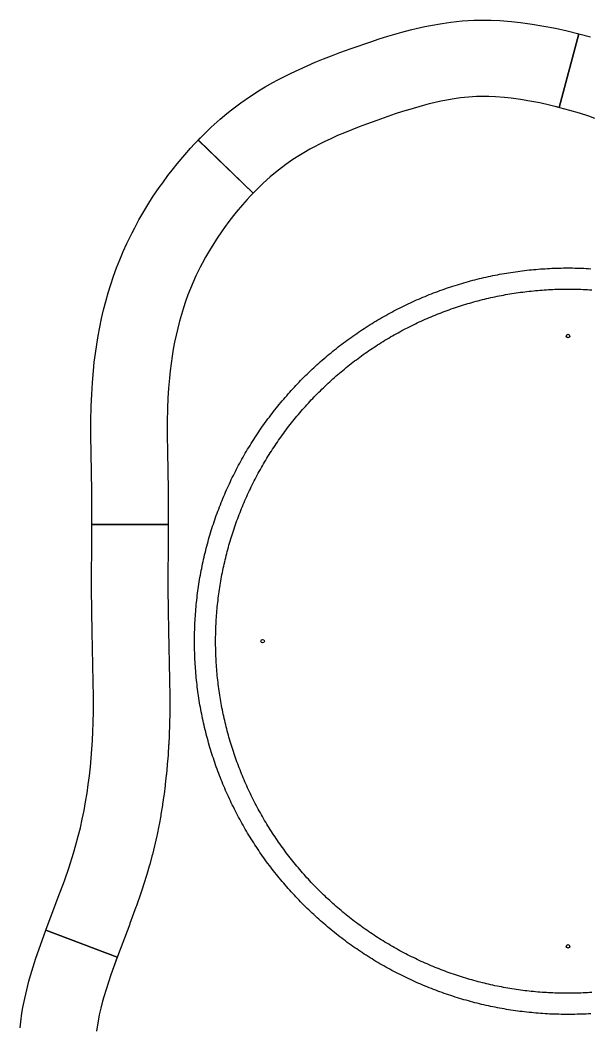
# Model space of a CAD drawing. Header units: metres. Extents: x 0 to 936, y 0 to 1300.
# Drawn here: x 1 to 486, y 443 to 1300 of the extents above; entities that cross this region are included whole.
import ezdxf

# ---------------------------------------------------------------- set-up
doc = ezdxf.new("R2010")
doc.units = ezdxf.units.M
for name, color, linetype in [('AYAK_D60_KAPAK', 3, 'Continuous'), ('AYAK_DIS_D636', 2, 'Continuous'), ('KALINLASTIRMA_KAT1', 5, 'Continuous'), ('KALINLASTIRMA_KAT2', 4, 'Continuous'), ('TABLA_1300', 1, 'Continuous'), ('VIDA_DELIK', 6, 'Continuous')]:
    doc.layers.add(name, color=color, linetype=linetype)

msp = doc.modelspace()

# ---------------------------------------------------------------- linework, layer by layer
at = {"layer": 'AYAK_D60_KAPAK'}
msp.add_lwpolyline([(487.34, 471.51), (485.51, 471.39), (483.67, 471.29), (481.83, 471.19), (479.99, 471.11), (478.15, 471.03), (476.31, 470.97), (474.47, 470.92), (472.63, 470.88), (470.79, 470.85), (468.95, 470.84), (467.11, 470.83), (465.27, 470.84), (463.43, 470.85), (461.59, 470.88), (459.75, 470.92), (457.91, 470.97), (456.07, 471.03), (454.23, 471.11), (452.39, 471.19), (450.55, 471.29), (448.71, 471.39), (446.88, 471.51), (445.04, 471.64), (443.2, 471.78), (441.37, 471.94), (439.54, 472.1), (437.7, 472.27), (435.87, 472.46), (434.04, 472.66), (432.21, 472.87), (430.39, 473.09), (428.56, 473.32), (426.74, 473.56), (424.91, 473.81), (423.09, 474.08), (421.27, 474.35), (419.45, 474.64), (417.64, 474.94), (415.82, 475.25), (414.01, 475.57), (412.2, 475.9), (410.39, 476.24), (408.58, 476.59), (406.78, 476.96), (404.98, 477.33), (403.18, 477.72), (401.38, 478.12), (399.58, 478.53), (397.79, 478.95), (396, 479.38), (394.22, 479.82), (392.43, 480.27), (390.65, 480.74), (388.87, 481.21), (387.1, 481.7), (385.32, 482.19), (383.55, 482.7), (381.79, 483.22), (380.02, 483.75), (378.26, 484.29), (376.51, 484.84), (374.75, 485.4), (373.01, 485.97), (371.26, 486.55), (369.52, 487.15), (367.78, 487.75), (366.04, 488.37), (364.31, 488.99), (362.58, 489.63), (360.86, 490.27), (359.14, 490.93), (357.43, 491.6), (355.71, 492.28), (354.01, 492.97), (352.3, 493.67), (350.61, 494.38), (348.91, 495.1), (347.22, 495.83), (345.54, 496.57), (343.86, 497.32), (342.18, 498.08), (340.51, 498.85), (338.84, 499.63), (337.18, 500.43), (335.52, 501.23), (333.87, 502.04), (332.23, 502.86), (330.58, 503.7), (328.95, 504.54), (327.32, 505.39), (325.69, 506.25), (324.07, 507.13), (322.45, 508.01), (320.84, 508.9), (319.24, 509.8), (317.64, 510.72), (316.05, 511.64), (314.46, 512.57), (312.88, 513.51), (311.3, 514.46), (309.73, 515.42), (308.17, 516.39), (306.61, 517.37), (305.06, 518.36), (303.51, 519.36), (301.97, 520.37), (300.44, 521.39), (298.91, 522.42), (297.39, 523.45), (295.88, 524.5), (294.37, 525.55), (292.87, 526.62), (291.37, 527.69), (289.88, 528.78), (288.4, 529.87), (286.92, 530.97), (285.46, 532.08), (283.99, 533.2), (282.54, 534.33), (281.09, 535.46), (279.65, 536.61), (278.22, 537.76), (276.79, 538.93), (275.37, 540.1), (273.96, 541.28), (272.56, 542.47), (271.16, 543.67), (269.77, 544.87), (268.38, 546.09), (267.01, 547.31), (265.64, 548.54), (264.28, 549.78), (262.93, 551.03), (261.58, 552.29), (260.25, 553.56), (258.92, 554.83), (257.6, 556.11), (256.28, 557.4), (254.98, 558.7), (253.68, 560), (252.39, 561.32), (251.11, 562.64), (249.84, 563.97), (248.57, 565.3), (247.31, 566.65), (246.06, 568), (244.82, 569.36), (243.59, 570.73), (242.37, 572.11), (241.15, 573.49), (239.95, 574.88), (238.75, 576.28), (237.56, 577.68), (236.38, 579.09), (235.21, 580.51), (234.04, 581.94), (232.89, 583.37), (231.74, 584.81), (230.61, 586.26), (229.48, 587.71), (228.36, 589.18), (227.25, 590.64), (226.15, 592.12), (225.06, 593.6), (223.97, 595.09), (222.9, 596.59), (221.83, 598.09), (220.78, 599.6), (219.73, 601.11), (218.7, 602.63), (217.67, 604.16), (216.65, 605.69), (215.64, 607.23), (214.64, 608.78), (213.65, 610.33), (212.67, 611.89), (211.7, 613.45), (210.74, 615.02), (209.79, 616.6), (208.85, 618.18), (207.92, 619.77), (207, 621.36), (206.08, 622.96), (205.18, 624.56), (204.29, 626.17), (203.41, 627.79), (202.53, 629.41), (201.67, 631.04), (200.82, 632.67), (199.97, 634.3), (199.14, 635.95), (198.32, 637.59), (197.51, 639.24), (196.7, 640.9), (195.91, 642.56), (195.13, 644.23), (194.36, 645.9), (193.6, 647.58), (192.85, 649.26), (192.11, 650.94), (191.38, 652.63), (190.66, 654.33), (189.95, 656.02), (189.25, 657.73), (188.56, 659.43), (187.88, 661.15), (187.21, 662.86), (186.55, 664.58), (185.91, 666.3), (185.27, 668.03), (184.65, 669.76), (184.03, 671.5), (183.43, 673.24), (182.83, 674.98), (182.25, 676.73), (181.68, 678.47), (181.12, 680.23), (180.57, 681.98), (180.03, 683.74), (179.5, 685.51), (178.98, 687.27), (178.47, 689.04), (177.98, 690.82), (177.49, 692.59), (177.02, 694.37), (176.55, 696.15), (176.1, 697.94), (175.66, 699.72), (175.23, 701.51), (174.81, 703.3), (174.4, 705.1), (174, 706.9), (173.61, 708.7), (173.24, 710.5), (172.87, 712.3), (172.52, 714.11), (172.18, 715.92), (171.85, 717.73), (171.53, 719.54), (171.22, 721.36), (170.92, 723.17), (170.63, 724.99), (170.36, 726.81), (170.09, 728.63), (169.84, 730.46), (169.6, 732.28), (169.37, 734.11), (169.15, 735.93), (168.94, 737.76), (168.74, 739.59), (168.55, 741.42), (168.38, 743.26), (168.22, 745.09), (168.06, 746.93), (167.92, 748.76), (167.79, 750.6), (167.67, 752.43), (167.57, 754.27), (167.47, 756.11), (167.39, 757.95), (167.31, 759.79), (167.25, 761.63), (167.2, 763.47), (167.16, 765.31), (167.13, 767.15), (167.12, 768.99), (167.11, 770.83), (167.12, 772.67), (167.13, 774.51), (167.16, 776.35), (167.2, 778.19), (167.25, 780.03), (167.31, 781.87), (167.39, 783.71), (167.47, 785.55), (167.57, 787.39), (167.67, 789.23), (167.79, 791.06), (167.92, 792.9), (168.06, 794.73), (168.22, 796.57), (168.38, 798.4), (168.55, 800.23), (168.74, 802.07), (168.94, 803.9), (169.15, 805.73), (169.37, 807.55), (169.6, 809.38), (169.84, 811.2), (170.09, 813.03), (170.36, 814.85), (170.63, 816.67), (170.92, 818.49), (171.22, 820.3), (171.53, 822.12), (171.85, 823.93), (172.18, 825.74), (172.52, 827.55), (172.87, 829.36), (173.24, 831.16), (173.61, 832.96), (174, 834.76), (174.4, 836.56), (174.81, 838.35), (175.23, 840.15), (175.66, 841.94), (176.1, 843.72), (176.55, 845.51), (177.02, 847.29), (177.49, 849.07), (177.98, 850.84), (178.47, 852.62), (178.98, 854.39), (179.5, 856.15), (180.03, 857.92), (180.57, 859.68), (181.12, 861.43), (181.68, 863.18), (182.25, 864.93), (182.83, 866.68), (183.43, 868.42), (184.03, 870.16), (184.65, 871.9), (185.27, 873.63), (185.91, 875.36), (186.55, 877.08), (187.21, 878.8), (187.88, 880.51), (188.56, 882.22), (189.25, 883.93), (189.95, 885.63), (190.66, 887.33), (191.38, 889.03), (192.11, 890.72), (192.85, 892.4), (193.6, 894.08), (194.36, 895.76), (195.13, 897.43), (195.91, 899.1), (196.7, 900.76), (197.51, 902.41), (198.32, 904.07), (199.14, 905.71), (199.97, 907.35), (200.82, 908.99), (201.67, 910.62), (202.53, 912.25), (203.41, 913.87), (204.29, 915.48), (205.18, 917.09), (206.08, 918.7), (207, 920.3), (207.92, 921.89), (208.85, 923.48), (209.79, 925.06), (210.74, 926.64), (211.7, 928.21), (212.67, 929.77), (213.65, 931.33), (214.64, 932.88), (215.64, 934.43), (216.65, 935.97), (217.67, 937.5), (218.7, 939.03), (219.73, 940.55), (220.78, 942.06), (221.83, 943.57), (222.9, 945.07), (223.97, 946.57), (225.06, 948.06), (226.15, 949.54), (227.25, 951.01), (228.36, 952.48), (229.48, 953.94), (230.61, 955.4), (231.74, 956.85), (232.89, 958.29), (234.04, 959.72), (235.21, 961.15), (236.38, 962.57), (237.56, 963.98), (238.75, 965.38), (239.95, 966.78), (241.15, 968.17), (242.37, 969.55), (243.59, 970.93), (244.82, 972.3), (246.06, 973.66), (247.31, 975.01), (248.57, 976.35), (249.84, 977.69), (251.11, 979.02), (252.39, 980.34), (253.68, 981.66), (254.98, 982.96), (256.28, 984.26), (257.6, 985.55), (258.92, 986.83), (260.25, 988.1), (261.58, 989.37), (262.93, 990.63), (264.28, 991.87), (265.64, 993.12), (267.01, 994.35), (268.38, 995.57), (269.77, 996.79), (271.16, 997.99), (272.56, 999.19), (273.96, 1000.38), (275.37, 1001.56), (276.79, 1002.73), (278.22, 1003.9), (279.65, 1005.05), (281.09, 1006.2), (282.54, 1007.33), (283.99, 1008.46), (285.46, 1009.58), (286.92, 1010.69), (288.4, 1011.79), (289.88, 1012.88), (291.37, 1013.97), (292.87, 1015.04), (294.37, 1016.11), (295.88, 1017.16), (297.39, 1018.21), (298.91, 1019.24), (300.44, 1020.27), (301.97, 1021.29), (303.51, 1022.3), (305.06, 1023.3), (306.61, 1024.29), (308.17, 1025.27), (309.73, 1026.24), (311.3, 1027.2), (312.88, 1028.15), (314.46, 1029.09), (316.05, 1030.02), (317.64, 1030.94), (319.24, 1031.86), (320.84, 1032.76), (322.45, 1033.65), (324.07, 1034.53), (325.69, 1035.41), (327.32, 1036.27), (328.95, 1037.12), (330.58, 1037.96), (332.23, 1038.8), (333.87, 1039.62), (335.52, 1040.43), (337.18, 1041.23), (338.84, 1042.03), (340.51, 1042.81), (342.18, 1043.58), (343.86, 1044.34), (345.54, 1045.09), (347.22, 1045.83), (348.91, 1046.56), (350.61, 1047.28), (352.3, 1047.99), (354.01, 1048.69), (355.71, 1049.38), (357.43, 1050.06), (359.14, 1050.73), (360.86, 1051.38), (362.58, 1052.03), (364.31, 1052.67), (366.04, 1053.29), (367.78, 1053.91), (369.52, 1054.51), (371.26, 1055.11), (373.01, 1055.69), (374.75, 1056.26), (376.51, 1056.82), (378.26, 1057.37), (380.02, 1057.91), (381.79, 1058.44), (383.55, 1058.96), (385.32, 1059.47), (387.1, 1059.96), (388.87, 1060.45), (390.65, 1060.92), (392.43, 1061.39), (394.22, 1061.84), (396, 1062.28), (397.79, 1062.71), (399.58, 1063.13), (401.38, 1063.54), (403.18, 1063.94), (404.98, 1064.33), (406.78, 1064.7), (408.58, 1065.07), (410.39, 1065.42), (412.2, 1065.76), (414.01, 1066.09), (415.82, 1066.41), (417.64, 1066.72), (419.45, 1067.02), (421.27, 1067.31), (423.09, 1067.58), (424.91, 1067.85), (426.74, 1068.1), (428.56, 1068.34), (430.39, 1068.57), (432.21, 1068.79), (434.04, 1069), (435.87, 1069.2), (437.7, 1069.39), (439.54, 1069.56), (441.37, 1069.72), (443.2, 1069.88), (445.04, 1070.02), (446.88, 1070.15), (448.71, 1070.27), (450.55, 1070.37), (452.39, 1070.47), (454.23, 1070.55), (456.07, 1070.63), (457.91, 1070.69), (459.75, 1070.74), (461.59, 1070.78), (463.43, 1070.81), (465.27, 1070.82), (467.11, 1070.83), (468.95, 1070.82), (470.79, 1070.81), (472.63, 1070.78), (474.47, 1070.74), (476.31, 1070.69), (478.15, 1070.63), (479.99, 1070.55), (481.83, 1070.47), (483.67, 1070.37), (485.51, 1070.27), (487.34, 1070.15)], dxfattribs=at)
at = {"layer": 'AYAK_DIS_D636'}
msp.add_lwpolyline([(486.61, 453.43), (484.66, 453.31), (482.71, 453.21), (480.76, 453.12), (478.81, 453.05), (476.86, 452.98), (474.91, 452.93), (472.96, 452.88), (471.01, 452.85), (469.06, 452.84), (467.11, 452.83), (465.16, 452.84), (463.21, 452.85), (461.26, 452.88), (459.31, 452.93), (457.35, 452.98), (455.4, 453.05), (453.46, 453.12), (451.51, 453.21), (449.56, 453.31), (447.61, 453.43), (445.66, 453.55), (443.72, 453.69), (441.77, 453.84), (439.83, 454), (437.88, 454.18), (435.94, 454.36), (434, 454.56), (432.06, 454.77), (430.12, 454.99), (428.18, 455.22), (426.25, 455.47), (424.31, 455.72), (422.38, 455.99), (420.45, 456.27), (418.52, 456.56), (416.59, 456.87), (414.67, 457.18), (412.74, 457.51), (410.82, 457.85), (408.9, 458.2), (406.99, 458.57), (405.07, 458.94), (403.16, 459.33), (401.25, 459.72), (399.34, 460.13), (397.44, 460.56), (395.53, 460.99), (393.63, 461.43), (391.74, 461.89), (389.84, 462.36), (387.95, 462.84), (386.06, 463.33), (384.18, 463.83), (382.29, 464.35), (380.42, 464.88), (378.54, 465.41), (376.67, 465.96), (374.8, 466.52), (372.93, 467.09), (371.07, 467.68), (369.21, 468.27), (367.36, 468.88), (365.51, 469.5), (363.66, 470.13), (361.82, 470.77), (359.98, 471.42), (358.14, 472.08), (356.31, 472.76), (354.49, 473.44), (352.66, 474.14), (350.84, 474.85), (349.03, 475.56), (347.22, 476.29), (345.42, 477.04), (343.62, 477.79), (341.82, 478.55), (340.03, 479.33), (338.24, 480.11), (336.46, 480.91), (334.68, 481.71), (332.91, 482.53), (331.15, 483.36), (329.39, 484.2), (327.63, 485.05), (325.88, 485.91), (324.13, 486.78), (322.39, 487.67), (320.66, 488.56), (318.93, 489.46), (317.21, 490.38), (315.49, 491.3), (313.78, 492.24), (312.07, 493.19), (310.37, 494.14), (308.67, 495.11), (306.98, 496.09), (305.3, 497.07), (303.62, 498.07), (301.95, 499.08), (300.29, 500.1), (298.63, 501.13), (296.98, 502.17), (295.34, 503.22), (293.7, 504.27), (292.06, 505.34), (290.44, 506.42), (288.82, 507.51), (287.21, 508.61), (285.6, 509.72), (284, 510.84), (282.41, 511.97), (280.83, 513.1), (279.25, 514.25), (277.68, 515.41), (276.11, 516.58), (274.56, 517.75), (273.01, 518.94), (271.47, 520.14), (269.93, 521.34), (268.4, 522.56), (266.88, 523.78), (265.37, 525.01), (263.87, 526.25), (262.37, 527.51), (260.88, 528.77), (259.4, 530.04), (257.93, 531.32), (256.46, 532.6), (255, 533.9), (253.55, 535.21), (252.11, 536.52), (250.68, 537.85), (249.25, 539.18), (247.84, 540.52), (246.43, 541.87), (245.03, 543.23), (243.63, 544.59), (242.25, 545.97), (240.87, 547.35), (239.51, 548.75), (238.15, 550.15), (236.8, 551.56), (235.46, 552.97), (234.13, 554.4), (232.8, 555.83), (231.49, 557.27), (230.18, 558.72), (228.88, 560.18), (227.6, 561.65), (226.32, 563.12), (225.05, 564.6), (223.79, 566.09), (222.53, 567.59), (221.29, 569.09), (220.06, 570.6), (218.84, 572.12), (217.62, 573.65), (216.42, 575.19), (215.22, 576.73), (214.03, 578.28), (212.86, 579.83), (211.69, 581.4), (210.53, 582.97), (209.38, 584.55), (208.25, 586.13), (207.12, 587.72), (206, 589.32), (204.89, 590.93), (203.79, 592.54), (202.7, 594.16), (201.62, 595.78), (200.55, 597.42), (199.5, 599.06), (198.45, 600.7), (197.41, 602.35), (196.38, 604.01), (195.36, 605.67), (194.35, 607.35), (193.35, 609.02), (192.37, 610.7), (191.39, 612.39), (190.42, 614.09), (189.47, 615.79), (188.52, 617.5), (187.58, 619.21), (186.66, 620.93), (185.74, 622.65), (184.84, 624.38), (183.95, 626.11), (183.06, 627.85), (182.19, 629.6), (181.33, 631.35), (180.48, 633.11), (179.64, 634.87), (178.81, 636.63), (177.99, 638.41), (177.19, 640.18), (176.39, 641.96), (175.61, 643.75), (174.83, 645.54), (174.07, 647.34), (173.32, 649.14), (172.57, 650.94), (171.84, 652.75), (171.13, 654.56), (170.42, 656.38), (169.72, 658.21), (169.04, 660.03), (168.36, 661.86), (167.7, 663.7), (167.05, 665.54), (166.41, 667.38), (165.78, 669.23), (165.16, 671.08), (164.55, 672.93), (163.96, 674.79), (163.37, 676.65), (162.8, 678.52), (162.24, 680.39), (161.69, 682.26), (161.15, 684.14), (160.63, 686.02), (160.11, 687.9), (159.61, 689.78), (159.12, 691.67), (158.64, 693.56), (158.17, 695.46), (157.71, 697.35), (157.27, 699.25), (156.84, 701.16), (156.41, 703.06), (156, 704.97), (155.61, 706.88), (155.22, 708.79), (154.85, 710.71), (154.48, 712.62), (154.13, 714.54), (153.79, 716.46), (153.46, 718.39), (153.15, 720.31), (152.84, 722.24), (152.55, 724.17), (152.27, 726.1), (152, 728.03), (151.75, 729.97), (151.5, 731.9), (151.27, 733.84), (151.05, 735.78), (150.84, 737.72), (150.64, 739.66), (150.46, 741.6), (150.28, 743.55), (150.12, 745.49), (149.97, 747.44), (149.83, 749.38), (149.71, 751.33), (149.59, 753.28), (149.49, 755.23), (149.4, 757.18), (149.33, 759.13), (149.26, 761.08), (149.21, 763.03), (149.16, 764.98), (149.13, 766.93), (149.12, 768.88), (149.11, 770.83), (149.12, 772.78), (149.13, 774.73), (149.16, 776.68), (149.21, 778.63), (149.26, 780.58), (149.33, 782.53), (149.4, 784.48), (149.49, 786.43), (149.59, 788.38), (149.71, 790.33), (149.83, 792.28), (149.97, 794.22), (150.12, 796.17), (150.28, 798.11), (150.46, 800.06), (150.64, 802), (150.84, 803.94), (151.05, 805.88), (151.27, 807.82), (151.5, 809.76), (151.75, 811.69), (152, 813.63), (152.27, 815.56), (152.55, 817.49), (152.84, 819.42), (153.15, 821.35), (153.46, 823.27), (153.79, 825.2), (154.13, 827.12), (154.48, 829.04), (154.85, 830.95), (155.22, 832.87), (155.61, 834.78), (156, 836.69), (156.41, 838.6), (156.84, 840.5), (157.27, 842.41), (157.71, 844.31), (158.17, 846.2), (158.64, 848.1), (159.12, 849.99), (159.61, 851.88), (160.11, 853.76), (160.63, 855.64), (161.15, 857.52), (161.69, 859.4), (162.24, 861.27), (162.8, 863.14), (163.37, 865.01), (163.96, 866.87), (164.55, 868.73), (165.16, 870.58), (165.78, 872.43), (166.41, 874.28), (167.05, 876.12), (167.7, 877.96), (168.36, 879.8), (169.04, 881.63), (169.72, 883.45), (170.42, 885.28), (171.13, 887.09), (171.84, 888.91), (172.57, 890.72), (173.32, 892.52), (174.07, 894.32), (174.83, 896.12), (175.61, 897.91), (176.39, 899.7), (177.19, 901.48), (177.99, 903.25), (178.81, 905.03), (179.64, 906.79), (180.48, 908.55), (181.33, 910.31), (182.19, 912.06), (183.06, 913.81), (183.95, 915.55), (184.84, 917.28), (185.74, 919.01), (186.66, 920.73), (187.58, 922.45), (188.52, 924.16), (189.47, 925.87), (190.42, 927.57), (191.39, 929.27), (192.37, 930.96), (193.35, 932.64), (194.35, 934.31), (195.36, 935.99), (196.38, 937.65), (197.41, 939.31), (198.45, 940.96), (199.5, 942.6), (200.55, 944.24), (201.62, 945.88), (202.7, 947.5), (203.79, 949.12), (204.89, 950.73), (206, 952.34), (207.12, 953.94), (208.25, 955.53), (209.38, 957.11), (210.53, 958.69), (211.69, 960.26), (212.86, 961.83), (214.03, 963.38), (215.22, 964.93), (216.42, 966.47), (217.62, 968.01), (218.84, 969.54), (220.06, 971.05), (221.29, 972.57), (222.53, 974.07), (223.79, 975.57), (225.05, 977.06), (226.32, 978.54), (227.6, 980.01), (228.88, 981.48), (230.18, 982.94), (231.49, 984.39), (232.8, 985.83), (234.13, 987.26), (235.46, 988.69), (236.8, 990.1), (238.15, 991.51), (239.51, 992.91), (240.87, 994.31), (242.25, 995.69), (243.63, 997.07), (245.03, 998.43), (246.43, 999.79), (247.84, 1001.14), (249.25, 1002.48), (250.68, 1003.81), (252.11, 1005.14), (253.55, 1006.45), (255, 1007.76), (256.46, 1009.06), (257.93, 1010.34), (259.4, 1011.62), (260.88, 1012.89), (262.37, 1014.15), (263.87, 1015.4), (265.37, 1016.65), (266.88, 1017.88), (268.4, 1019.1), (269.93, 1020.32), (271.47, 1021.52), (273.01, 1022.72), (274.56, 1023.91), (276.11, 1025.08), (277.68, 1026.25), (279.25, 1027.41), (280.83, 1028.56), (282.41, 1029.69), (284, 1030.82), (285.6, 1031.94), (287.21, 1033.05), (288.82, 1034.15), (290.44, 1035.24), (292.06, 1036.32), (293.7, 1037.39), (295.34, 1038.44), (296.98, 1039.49), (298.63, 1040.53), (300.29, 1041.56), (301.95, 1042.58), (303.62, 1043.59), (305.3, 1044.59), (306.98, 1045.57), (308.67, 1046.55), (310.37, 1047.52), (312.07, 1048.47), (313.78, 1049.42), (315.49, 1050.36), (317.21, 1051.28), (318.93, 1052.2), (320.66, 1053.1), (322.39, 1053.99), (324.13, 1054.88), (325.88, 1055.75), (327.63, 1056.61), (329.39, 1057.46), (331.15, 1058.3), (332.91, 1059.13), (334.68, 1059.95), (336.46, 1060.75), (338.24, 1061.55), (340.03, 1062.33), (341.82, 1063.11), (343.62, 1063.87), (345.42, 1064.62), (347.22, 1065.36), (349.03, 1066.09), (350.84, 1066.81), (352.66, 1067.52), (354.49, 1068.22), (356.31, 1068.9), (358.14, 1069.58), (359.98, 1070.24), (361.82, 1070.89), (363.66, 1071.53), (365.51, 1072.16), (367.36, 1072.78), (369.21, 1073.39), (371.07, 1073.98), (372.93, 1074.56), (374.8, 1075.14), (376.67, 1075.7), (378.54, 1076.25), (380.42, 1076.78), (382.29, 1077.31), (384.18, 1077.83), (386.06, 1078.33), (387.95, 1078.82), (389.84, 1079.3), (391.74, 1079.77), (393.63, 1080.22), (395.53, 1080.67), (397.44, 1081.1), (399.34, 1081.52), (401.25, 1081.93), (403.16, 1082.33), (405.07, 1082.72), (406.99, 1083.09), (408.9, 1083.46), (410.82, 1083.81), (412.74, 1084.15), (414.67, 1084.48), (416.59, 1084.79), (418.52, 1085.1), (420.45, 1085.39), (422.38, 1085.67), (424.31, 1085.94), (426.25, 1086.19), (428.18, 1086.44), (430.12, 1086.67), (432.06, 1086.89), (434, 1087.1), (435.94, 1087.3), (437.88, 1087.48), (439.83, 1087.66), (441.77, 1087.82), (443.72, 1087.97), (445.66, 1088.11), (447.61, 1088.23), (449.56, 1088.35), (451.51, 1088.45), (453.46, 1088.54), (455.4, 1088.61), (457.35, 1088.68), (459.31, 1088.73), (461.26, 1088.78), (463.21, 1088.81), (465.16, 1088.82), (467.11, 1088.83), (469.06, 1088.82), (471.01, 1088.81), (472.96, 1088.78), (474.91, 1088.73), (476.86, 1088.68), (478.81, 1088.61), (480.76, 1088.54), (482.71, 1088.45), (484.66, 1088.35), (486.61, 1088.23)], dxfattribs=at)
at = {"layer": 'KALINLASTIRMA_KAT1'}
for points in [[(490.05, 1216.1), (484.77, 1218.04), (484.77, 1218.04), (476.91, 1220.64), (476.91, 1220.64), (468.72, 1223.07), (468.72, 1223.07), (460.16, 1225.37), (460.16, 1225.37), (451.53, 1227.5), (451.53, 1227.5), (443.05, 1229.4), (443.05, 1229.4), (434.76, 1231.04), (434.76, 1231.04), (426.68, 1232.4), (426.68, 1232.4), (418.66, 1233.51), (418.66, 1233.51), (413.18, 1234.1), (413.18, 1234.1), (405.37, 1234.7), (405.37, 1234.7), (399.86, 1234.93), (399.86, 1234.93), (396.42, 1234.99), (396.42, 1234.99), (392.87, 1234.98), (392.87, 1234.98), (389.37, 1234.89), (389.37, 1234.89), (385.91, 1234.73), (385.91, 1234.73), (382.46, 1234.49), (382.46, 1234.49), (378.98, 1234.16), (378.98, 1234.16), (375.6, 1233.77), (375.6, 1233.77), (370.14, 1233), (370.14, 1233), (362.26, 1231.61), (362.26, 1231.61), (358.86, 1230.92), (358.86, 1230.92), (352.77, 1229.55), (352.77, 1229.55), (349.04, 1228.64), (349.04, 1228.64), (343.06, 1227.07), (343.06, 1227.07), (332.38, 1223.98), (332.38, 1223.98), (326.21, 1222.06), (326.21, 1222.06), (319.96, 1220.01), (319.96, 1220.01), (304.25, 1214.57), (304.25, 1214.57), (295.62, 1211.42), (295.62, 1211.42), (289.28, 1209.02), (289.28, 1209.02), (283.04, 1206.58), (283.04, 1206.58), (276.95, 1204.09), (276.95, 1204.09), (271.02, 1201.55), (271.02, 1201.55), (265.26, 1198.97), (265.26, 1198.97), (259.56, 1196.28), (259.56, 1196.28), (256.14, 1194.6), (256.14, 1194.6), (250.62, 1191.74), (250.62, 1191.74), (247.42, 1190), (247.42, 1190), (242.17, 1187.01), (242.17, 1187.01), (239.33, 1185.31), (239.33, 1185.3), (232.82, 1181.14), (232.82, 1181.14), (226.76, 1176.91), (226.76, 1176.91), (220.56, 1172.21), (220.55, 1172.21), (217.97, 1170.13), (217.97, 1170.13), (213.58, 1166.43), (213.58, 1166.43), (207.72, 1161.17), (207.72, 1161.17), (202.09, 1155.74), (202.09, 1155.74), (199.02, 1152.59), (199.02, 1152.59), (199.02, 1152.59), (152.38, 1197.86), (152.38, 1197.86), (152.38, 1197.86), (152.38, 1197.86), (156.21, 1201.8), (156.21, 1201.8), (163.45, 1208.77), (163.45, 1208.77), (170.91, 1215.48), (170.91, 1215.48), (176.66, 1220.32), (176.66, 1220.32), (180.55, 1223.45), (180.55, 1223.45), (188.51, 1229.48), (188.51, 1229.48), (196.69, 1235.19), (196.69, 1235.19), (205.07, 1240.55), (205.07, 1240.55), (209.33, 1243.11), (209.33, 1243.11), (215.82, 1246.81), (215.82, 1246.81), (220.2, 1249.19), (220.2, 1249.19), (226.84, 1252.62), (226.84, 1252.62), (231.32, 1254.83), (231.32, 1254.83), (238.1, 1258.03), (238.1, 1258.03), (244.96, 1261.1), (244.96, 1261.1), (251.88, 1264.06), (251.88, 1264.06), (258.86, 1266.91), (258.86, 1266.91), (265.9, 1269.68), (265.9, 1269.68), (272.98, 1272.36), (272.98, 1272.36), (282.47, 1275.82), (282.47, 1275.82), (299.22, 1281.62), (299.22, 1281.62), (306.43, 1283.98), (306.43, 1283.98), (313.67, 1286.24), (313.67, 1286.24), (325.78, 1289.74), (325.78, 1289.74), (333.07, 1291.65), (333.07, 1291.65), (337.94, 1292.84), (337.94, 1292.84), (345.26, 1294.48), (345.26, 1294.48), (350.15, 1295.48), (350.15, 1295.48), (359.95, 1297.2), (359.95, 1297.2), (367.31, 1298.25), (367.31, 1298.25), (372.23, 1298.81), (372.23, 1298.81), (377.15, 1299.27), (377.15, 1299.27), (382.08, 1299.62), (382.08, 1299.62), (387.01, 1299.85), (387.01, 1299.85), (391.94, 1299.98), (391.94, 1299.98), (396.88, 1300), (396.88, 1300), (401.82, 1299.91), (401.82, 1299.91), (409.24, 1299.59), (409.24, 1299.59), (419.15, 1298.83), (419.15, 1298.83), (426.59, 1298.03), (426.59, 1298.03), (436.53, 1296.66), (436.53, 1296.66), (446.48, 1294.98), (446.48, 1294.98), (456.44, 1293.01), (456.44, 1293.01), (466.42, 1290.78), (466.42, 1290.78), (476.41, 1288.31), (476.41, 1288.31), (486.4, 1285.62)], [(0.64, 441.46), (1.15, 446.44), (1.15, 446.44), (2.18, 453.91), (2.18, 453.91), (3.03, 458.89), (3.03, 458.89), (4.52, 466.34), (4.52, 466.34), (6.24, 473.77), (6.24, 473.77), (8.17, 481.16), (8.17, 481.16), (9.55, 486.08), (9.55, 486.08), (11.77, 493.41), (11.77, 493.41), (14.11, 500.69), (14.11, 500.69), (16.56, 507.92), (16.56, 507.92), (22.52, 524.5), (22.52, 524.5), (22.52, 524.5), (22.52, 524.5), (83.38, 501.64), (83.38, 501.64), (83.38, 501.64), (77.93, 486.48), (77.93, 486.48), (75.83, 480.31), (75.83, 480.3), (73.82, 474.07), (73.82, 474.07), (71.95, 467.86), (71.95, 467.86), (70.9, 464.13), (70.9, 464.13), (69.36, 458.23), (69.36, 458.23), (68.06, 452.64), (68.06, 452.64), (66.96, 447.08), (66.96, 447.08), (66.44, 444.02), (66.44, 444.02), (65.69, 438.64)]]:
    msp.add_lwpolyline(points, dxfattribs=at)
msp.add_lwpolyline([(22.53, 524.52), (22.53, 524.52), (22.55, 524.56), (22.55, 524.56), (33.14, 552.68), (33.14, 552.68), (38.28, 566.69), (38.28, 566.69), (42.34, 578.42), (42.34, 578.42), (46.11, 590.24), (46.11, 590.24), (48.19, 597.39), (48.19, 597.39), (50.13, 604.6), (50.13, 604.6), (51.91, 611.86), (51.91, 611.86), (53.55, 619.17), (53.55, 619.17), (55.04, 626.52), (55.04, 626.52), (56.39, 633.9), (56.39, 633.9), (57.61, 641.32), (57.61, 641.32), (58.69, 648.77), (58.69, 648.77), (59.65, 656.24), (59.65, 656.24), (60.47, 663.73), (60.47, 663.73), (61.18, 671.24), (61.18, 671.24), (61.76, 678.75), (61.76, 678.75), (62.23, 686.26), (62.23, 686.26), (62.58, 693.78), (62.58, 693.78), (62.83, 701.29), (62.83, 701.29), (63.01, 711.3), (63.01, 711.3), (63.04, 723.8), (63.04, 723.8), (62.89, 736.29), (62.89, 736.29), (61.89, 778.74), (61.6, 796.22), (61.6, 796.22), (61.54, 816.2), (61.81, 861.18), (61.81, 861.18), (61.81, 881.18), (61.81, 881.18), (61.61, 898.67), (61.61, 898.67), (60.99, 931.15), (60.84, 946.14), (60.84, 946.14), (60.89, 958.63), (60.89, 958.63), (61.15, 971.13), (61.15, 971.13), (61.56, 981.13), (61.56, 981.13), (62.18, 991.12), (62.18, 991.12), (63.03, 1001.12), (63.03, 1001.12), (63.82, 1008.6), (63.82, 1008.6), (64.76, 1016.07), (64.76, 1016.07), (65.84, 1023.52), (65.84, 1023.52), (67.07, 1030.95), (67.07, 1030.95), (68.45, 1038.35), (68.45, 1038.35), (69.99, 1045.71), (69.99, 1045.71), (71.69, 1053.03), (71.69, 1053.03), (73.55, 1060.31), (73.55, 1060.31), (75.59, 1067.54), (75.59, 1067.54), (77.8, 1074.72), (77.8, 1074.72), (80.18, 1081.83), (80.18, 1081.83), (82.75, 1088.88), (82.75, 1088.88), (85.5, 1095.87), (85.5, 1095.87), (88.42, 1102.78), (88.42, 1102.78), (91.51, 1109.62), (91.51, 1109.62), (95.9, 1118.63), (95.9, 1118.63), (98.2, 1123.08), (98.2, 1123.08), (101.79, 1129.7), (101.79, 1129.7), (106.82, 1138.38), (106.82, 1138.38), (109.43, 1142.67), (109.43, 1142.67), (113.48, 1149.03), (113.48, 1149.03), (119.11, 1157.37), (119.11, 1157.37), (122.02, 1161.48), (122.02, 1161.48), (126.5, 1167.57), (126.5, 1167.57), (131.12, 1173.56), (131.12, 1173.56), (134.27, 1177.49), (134.27, 1177.49), (140.76, 1185.22), (140.76, 1185.22), (145.78, 1190.87), (145.78, 1190.87), (149.2, 1194.58), (149.2, 1194.58), (152.37, 1197.84), (152.37, 1197.84), (152.37, 1197.84), (199.01, 1152.57), (199.01, 1152.57), (199.01, 1152.57), (196.4, 1149.88), (196.4, 1149.88), (193.96, 1147.24), (193.96, 1147.24), (189.97, 1142.74), (189.96, 1142.74), (184.53, 1136.27), (184.53, 1136.27), (182.22, 1133.39), (182.22, 1133.39), (178.42, 1128.45), (178.42, 1128.45), (174.72, 1123.43), (174.72, 1123.43), (172.58, 1120.41), (172.58, 1120.41), (167.85, 1113.39), (167.85, 1113.39), (164.59, 1108.28), (164.59, 1108.28), (162.7, 1105.17), (162.7, 1105.17), (158.49, 1097.91), (158.49, 1097.91), (155.64, 1092.65), (155.64, 1092.65), (153.99, 1089.47), (153.99, 1089.47), (150.36, 1082), (150.36, 1082), (147.98, 1076.74), (147.98, 1076.74), (145.69, 1071.32), (145.69, 1071.32), (143.54, 1065.87), (143.54, 1065.87), (141.54, 1060.37), (141.54, 1060.37), (139.68, 1054.82), (139.68, 1054.82), (137.94, 1049.17), (137.94, 1049.17), (136.33, 1043.44), (136.33, 1043.44), (134.84, 1037.62), (134.84, 1037.62), (133.47, 1031.71), (133.47, 1031.71), (132.22, 1025.73), (132.22, 1025.73), (131.09, 1019.68), (131.09, 1019.68), (130.07, 1013.55), (130.07, 1013.55), (129.18, 1007.37), (129.18, 1007.37), (128.39, 1001.12), (128.39, 1001.12), (127.74, 994.92), (127.74, 994.92), (127.01, 986.36), (127.01, 986.36), (126.48, 977.79), (126.48, 977.79), (126.12, 969.12), (126.12, 969.12), (125.88, 957.84), (125.88, 957.84), (125.84, 946.36), (125.84, 946.36), (125.99, 932.1), (125.99, 932.1), (126.6, 899.9), (126.61, 899.42), (126.81, 881.92), (126.81, 881.18), (126.81, 861.18), (126.81, 860.79), (126.54, 816.11), (126.54, 816.11), (126.6, 796.85), (126.6, 796.85), (126.88, 780.03), (126.88, 780.03), (127.87, 737.83), (127.89, 737.04), (128.03, 724.55), (128.04, 723.67), (128.01, 711.17), (128, 710.13), (127.82, 700.12), (127.8, 699.16), (127.55, 691.65), (127.51, 690.72), (127.16, 683.2), (127.1, 682.23), (126.64, 674.71), (126.57, 673.71), (125.98, 666.2), (125.89, 665.17), (125.19, 657.66), (125.08, 656.6), (124.25, 649.11), (124.12, 648.01), (123.17, 640.54), (123.02, 639.41), (121.93, 631.97), (121.75, 630.8), (120.54, 623.38), (120.33, 622.19), (118.98, 614.8), (118.74, 613.57), (117.24, 606.22), (116.97, 604.96), (115.34, 597.65), (115.34, 597.65), (115.03, 596.35), (115.03, 596.35), (113.25, 589.09), (113.25, 589.09), (112.9, 587.76), (112.9, 587.76), (110.97, 580.55), (110.97, 580.55), (110.6, 579.21), (110.6, 579.21), (108.51, 572.05), (108.51, 572.05), (108.04, 570.5), (108.04, 570.5), (104.27, 558.68), (104.27, 558.68), (103.76, 557.15), (103.76, 557.15), (99.7, 545.42), (99.3, 544.3), (94.16, 530.29), (93.96, 529.77), (83.54, 502.1), (83.54, 502.1), (83.38, 501.65), (83.38, 501.65), (83.38, 501.65), (22.53, 524.52), (22.53, 524.52)], close=True, dxfattribs=at)
at = {"layer": 'KALINLASTIRMA_KAT2'}
msp.add_lwpolyline([(61.81, 870.2), (61.81, 870.2), (61.81, 881.18), (61.81, 881.18), (61.61, 898.67), (61.61, 898.67), (60.99, 931.15), (60.84, 946.14), (60.84, 946.14), (60.89, 958.63), (60.89, 958.63), (61.15, 971.13), (61.15, 971.13), (61.56, 981.13), (61.56, 981.13), (62.18, 991.12), (62.18, 991.12), (63.03, 1001.12), (63.03, 1001.12), (63.82, 1008.6), (63.82, 1008.6), (64.76, 1016.07), (64.76, 1016.07), (65.84, 1023.52), (65.84, 1023.52), (67.07, 1030.95), (67.07, 1030.95), (68.45, 1038.35), (68.45, 1038.35), (69.99, 1045.71), (69.99, 1045.71), (71.69, 1053.03), (71.69, 1053.03), (73.55, 1060.31), (73.55, 1060.31), (75.59, 1067.54), (75.59, 1067.54), (77.8, 1074.72), (77.8, 1074.72), (80.18, 1081.83), (80.18, 1081.83), (82.75, 1088.88), (82.75, 1088.88), (85.5, 1095.87), (85.5, 1095.87), (88.42, 1102.78), (88.42, 1102.78), (91.51, 1109.62), (91.51, 1109.62), (95.9, 1118.63), (95.9, 1118.63), (98.2, 1123.08), (98.2, 1123.08), (101.79, 1129.7), (101.79, 1129.7), (106.82, 1138.38), (106.82, 1138.38), (109.43, 1142.67), (109.43, 1142.67), (113.48, 1149.03), (113.48, 1149.03), (119.11, 1157.37), (119.11, 1157.37), (122.02, 1161.48), (122.02, 1161.48), (126.5, 1167.57), (126.5, 1167.57), (131.12, 1173.56), (131.12, 1173.56), (134.27, 1177.49), (134.27, 1177.49), (140.76, 1185.22), (140.76, 1185.22), (145.78, 1190.87), (145.78, 1190.87), (149.2, 1194.58), (149.2, 1194.58), (156.21, 1201.8), (156.21, 1201.8), (163.45, 1208.77), (163.45, 1208.77), (170.91, 1215.48), (170.91, 1215.48), (176.66, 1220.32), (176.66, 1220.32), (180.55, 1223.45), (180.55, 1223.45), (188.51, 1229.48), (188.51, 1229.48), (196.69, 1235.19), (196.69, 1235.19), (205.07, 1240.55), (205.07, 1240.55), (209.33, 1243.11), (209.33, 1243.11), (215.82, 1246.81), (215.82, 1246.81), (220.2, 1249.19), (220.2, 1249.19), (226.84, 1252.62), (226.84, 1252.62), (231.32, 1254.83), (231.32, 1254.83), (238.1, 1258.03), (238.1, 1258.03), (244.96, 1261.1), (244.96, 1261.1), (251.88, 1264.06), (251.88, 1264.06), (258.86, 1266.91), (258.86, 1266.91), (265.9, 1269.68), (265.9, 1269.68), (272.98, 1272.36), (272.98, 1272.36), (282.47, 1275.82), (282.47, 1275.82), (299.22, 1281.62), (299.22, 1281.62), (306.43, 1283.98), (306.43, 1283.98), (313.67, 1286.24), (313.67, 1286.24), (325.78, 1289.74), (325.78, 1289.74), (333.07, 1291.65), (333.07, 1291.65), (337.94, 1292.84), (337.94, 1292.84), (345.26, 1294.48), (345.26, 1294.48), (350.15, 1295.48), (350.15, 1295.48), (359.95, 1297.2), (359.95, 1297.2), (367.31, 1298.25), (367.31, 1298.25), (372.23, 1298.81), (372.23, 1298.81), (377.15, 1299.27), (377.15, 1299.27), (382.08, 1299.62), (382.08, 1299.62), (387.01, 1299.85), (387.01, 1299.85), (391.94, 1299.98), (391.94, 1299.98), (396.88, 1300), (396.88, 1300), (401.82, 1299.91), (401.82, 1299.91), (409.24, 1299.59), (409.24, 1299.59), (419.15, 1298.83), (419.15, 1298.83), (426.59, 1298.03), (426.59, 1298.03), (436.53, 1296.66), (436.53, 1296.66), (446.48, 1294.98), (446.48, 1294.98), (456.44, 1293.01), (456.44, 1293.01), (466.42, 1290.78), (466.42, 1290.78), (476.41, 1288.31), (476.41, 1288.31), (476.43, 1288.3), (476.43, 1288.3), (476.43, 1288.3), (459.52, 1225.53), (459.52, 1225.53), (459.52, 1225.53), (451.53, 1227.5), (451.53, 1227.5), (443.05, 1229.4), (443.05, 1229.4), (434.76, 1231.04), (434.76, 1231.04), (426.68, 1232.4), (426.68, 1232.4), (418.66, 1233.51), (418.66, 1233.51), (413.18, 1234.1), (413.18, 1234.1), (405.37, 1234.7), (405.37, 1234.7), (399.86, 1234.93), (399.86, 1234.93), (396.42, 1234.99), (396.42, 1234.99), (392.87, 1234.98), (392.87, 1234.98), (389.37, 1234.89), (389.37, 1234.89), (385.91, 1234.73), (385.91, 1234.73), (382.46, 1234.49), (382.46, 1234.49), (378.98, 1234.16), (378.98, 1234.16), (375.6, 1233.77), (375.6, 1233.77), (370.14, 1233), (370.14, 1233), (362.26, 1231.61), (362.26, 1231.61), (358.86, 1230.92), (358.86, 1230.92), (352.77, 1229.55), (352.77, 1229.55), (349.04, 1228.64), (349.04, 1228.64), (343.06, 1227.07), (343.06, 1227.07), (332.38, 1223.98), (332.38, 1223.98), (326.21, 1222.06), (326.21, 1222.06), (319.96, 1220.01), (319.96, 1220.01), (304.25, 1214.57), (304.25, 1214.57), (295.62, 1211.42), (295.62, 1211.42), (289.28, 1209.02), (289.28, 1209.02), (283.04, 1206.58), (283.04, 1206.58), (276.95, 1204.09), (276.95, 1204.09), (271.02, 1201.55), (271.02, 1201.55), (265.26, 1198.97), (265.26, 1198.97), (259.56, 1196.28), (259.56, 1196.28), (256.14, 1194.6), (256.14, 1194.6), (250.62, 1191.74), (250.62, 1191.74), (247.42, 1190), (247.42, 1190), (242.17, 1187.01), (242.17, 1187.01), (239.33, 1185.31), (239.33, 1185.3), (232.82, 1181.14), (232.82, 1181.14), (226.76, 1176.91), (226.76, 1176.91), (220.56, 1172.21), (220.55, 1172.21), (217.97, 1170.13), (217.97, 1170.13), (213.58, 1166.43), (213.58, 1166.43), (207.72, 1161.17), (207.72, 1161.17), (202.09, 1155.74), (202.09, 1155.74), (196.4, 1149.88), (196.4, 1149.88), (193.96, 1147.24), (193.96, 1147.24), (189.97, 1142.74), (189.96, 1142.74), (184.53, 1136.27), (184.53, 1136.27), (182.22, 1133.39), (182.22, 1133.39), (178.42, 1128.45), (178.42, 1128.45), (174.72, 1123.43), (174.72, 1123.43), (172.58, 1120.41), (172.58, 1120.41), (167.85, 1113.39), (167.85, 1113.39), (164.59, 1108.28), (164.59, 1108.28), (162.7, 1105.17), (162.7, 1105.17), (158.49, 1097.91), (158.49, 1097.91), (155.64, 1092.65), (155.64, 1092.65), (153.99, 1089.47), (153.99, 1089.47), (150.36, 1082), (150.36, 1082), (147.98, 1076.74), (147.98, 1076.74), (145.69, 1071.32), (145.69, 1071.32), (143.54, 1065.87), (143.54, 1065.87), (141.54, 1060.37), (141.54, 1060.37), (139.68, 1054.82), (139.68, 1054.82), (137.94, 1049.17), (137.94, 1049.17), (136.33, 1043.44), (136.33, 1043.44), (134.84, 1037.62), (134.84, 1037.62), (133.47, 1031.71), (133.47, 1031.71), (132.22, 1025.73), (132.22, 1025.73), (131.09, 1019.68), (131.09, 1019.68), (130.07, 1013.55), (130.07, 1013.55), (129.18, 1007.37), (129.18, 1007.37), (128.39, 1001.12), (128.39, 1001.12), (127.74, 994.92), (127.74, 994.92), (127.01, 986.36), (127.01, 986.36), (126.48, 977.79), (126.48, 977.79), (126.12, 969.12), (126.12, 969.12), (125.88, 957.84), (125.88, 957.84), (125.84, 946.36), (125.84, 946.36), (125.99, 932.1), (125.99, 932.1), (126.6, 899.9), (126.61, 899.42), (126.81, 881.92), (126.81, 881.18), (126.81, 870.2), (126.81, 870.2), (126.81, 870.2), (61.81, 870.2), (61.81, 870.2)], close=True, dxfattribs=at)
for points in [[(490.05, 1216.1), (484.77, 1218.04), (484.77, 1218.04), (476.91, 1220.64), (476.91, 1220.64), (468.72, 1223.07), (468.72, 1223.07), (460.16, 1225.37), (460.16, 1225.37), (459.54, 1225.52), (459.54, 1225.52), (459.54, 1225.52), (459.54, 1225.52), (476.45, 1288.3), (476.45, 1288.3), (476.45, 1288.3), (486.4, 1285.62)], [(0.64, 441.46), (1.15, 446.44), (1.15, 446.44), (2.18, 453.91), (2.18, 453.91), (3.03, 458.89), (3.03, 458.89), (4.52, 466.34), (4.52, 466.34), (6.24, 473.77), (6.24, 473.77), (8.17, 481.16), (8.17, 481.16), (9.55, 486.08), (9.55, 486.08), (11.77, 493.41), (11.77, 493.41), (14.11, 500.69), (14.11, 500.69), (16.56, 507.92), (16.56, 507.92), (22.55, 524.56), (22.55, 524.56), (33.14, 552.68), (33.14, 552.68), (38.28, 566.69), (38.28, 566.69), (42.34, 578.42), (42.34, 578.42), (46.11, 590.24), (46.11, 590.24), (48.19, 597.39), (48.19, 597.39), (50.13, 604.6), (50.13, 604.6), (51.91, 611.86), (51.91, 611.86), (53.55, 619.17), (53.55, 619.17), (55.04, 626.52), (55.04, 626.52), (56.39, 633.9), (56.39, 633.9), (57.61, 641.32), (57.61, 641.32), (58.69, 648.77), (58.69, 648.77), (59.65, 656.24), (59.65, 656.24), (60.47, 663.73), (60.47, 663.73), (61.18, 671.24), (61.18, 671.24), (61.76, 678.75), (61.76, 678.75), (62.23, 686.26), (62.23, 686.26), (62.58, 693.78), (62.58, 693.78), (62.83, 701.29), (62.83, 701.29), (63.01, 711.3), (63.01, 711.3), (63.04, 723.8), (63.04, 723.8), (62.89, 736.29), (62.89, 736.29), (61.89, 778.74), (61.6, 796.22), (61.6, 796.22), (61.54, 816.2), (61.81, 861.18), (61.81, 861.18), (61.81, 870.18), (61.81, 870.18), (61.81, 870.18), (61.81, 870.18), (126.81, 870.18), (126.81, 870.18), (126.81, 870.18), (126.81, 861.18), (126.81, 860.79), (126.54, 816.11), (126.54, 816.11), (126.6, 796.85), (126.6, 796.85), (126.88, 780.03), (126.88, 780.03), (127.87, 737.83), (127.89, 737.04), (128.03, 724.55), (128.04, 723.67), (128.01, 711.17), (128, 710.13), (127.82, 700.12), (127.8, 699.16), (127.55, 691.65), (127.51, 690.72), (127.16, 683.2), (127.1, 682.23), (126.64, 674.71), (126.57, 673.71), (125.98, 666.2), (125.89, 665.17), (125.19, 657.66), (125.08, 656.6), (124.25, 649.11), (124.12, 648.01), (123.17, 640.54), (123.02, 639.41), (121.93, 631.97), (121.75, 630.8), (120.54, 623.38), (120.33, 622.19), (118.98, 614.8), (118.74, 613.57), (117.24, 606.22), (116.97, 604.96), (115.34, 597.65), (115.34, 597.65), (115.03, 596.35), (115.03, 596.35), (113.25, 589.09), (113.25, 589.09), (112.9, 587.76), (112.9, 587.76), (110.97, 580.55), (110.97, 580.55), (110.6, 579.21), (110.6, 579.21), (108.51, 572.05), (108.51, 572.05), (108.04, 570.5), (108.04, 570.5), (104.27, 558.68), (104.27, 558.68), (103.76, 557.15), (103.76, 557.15), (99.7, 545.42), (99.3, 544.3), (94.16, 530.29), (93.96, 529.77), (83.54, 502.1), (83.54, 502.1), (77.93, 486.48), (77.93, 486.48), (75.83, 480.31), (75.83, 480.3), (73.82, 474.07), (73.82, 474.07), (71.95, 467.86), (71.95, 467.86), (70.9, 464.13), (70.9, 464.13), (69.36, 458.23), (69.36, 458.23), (68.06, 452.64), (68.06, 452.64), (66.96, 447.08), (66.96, 447.08), (66.44, 444.02), (66.44, 444.02), (65.69, 438.64)]]:
    msp.add_lwpolyline(points, dxfattribs=at)
at = {"layer": 'TABLA_1300'}
msp.add_lwpolyline([(0.64, 441.46), (1.15, 446.44), (2.18, 453.91), (3.03, 458.89), (4.52, 466.34), (6.24, 473.77), (8.17, 481.16), (9.55, 486.08), (11.77, 493.41), (14.11, 500.69), (16.56, 507.92), (22.55, 524.56), (33.14, 552.68), (38.28, 566.69), (42.34, 578.42), (46.11, 590.24), (48.19, 597.39), (50.13, 604.6), (51.91, 611.86), (53.55, 619.17), (55.04, 626.52), (56.39, 633.9), (57.61, 641.32), (58.69, 648.77), (59.65, 656.24), (60.47, 663.73), (61.18, 671.24), (61.76, 678.75), (62.23, 686.26), (62.58, 693.78), (62.83, 701.29), (63.01, 711.3), (63.04, 723.8), (62.89, 736.29), (61.89, 778.74), (61.6, 796.22), (61.54, 816.2), (61.81, 861.18), (61.81, 881.18), (61.61, 898.67), (60.99, 931.15), (60.84, 946.14), (60.89, 958.63), (61.15, 971.13), (61.56, 981.13), (62.18, 991.12), (63.03, 1001.12), (63.82, 1008.6), (64.76, 1016.07), (65.84, 1023.52), (67.07, 1030.95), (68.45, 1038.35), (69.99, 1045.71), (71.69, 1053.03), (73.55, 1060.31), (75.59, 1067.54), (77.8, 1074.72), (80.18, 1081.83), (82.75, 1088.88), (85.5, 1095.87), (88.42, 1102.78), (91.51, 1109.62), (95.9, 1118.63), (98.2, 1123.08), (101.79, 1129.7), (106.82, 1138.38), (109.43, 1142.67), (113.48, 1149.03), (119.11, 1157.37), (122.02, 1161.48), (126.5, 1167.57), (131.12, 1173.56), (134.27, 1177.49), (140.76, 1185.22), (145.78, 1190.87), (149.2, 1194.58), (156.21, 1201.8), (163.45, 1208.77), (170.91, 1215.48), (176.66, 1220.32), (180.55, 1223.45), (188.51, 1229.48), (196.69, 1235.19), (205.07, 1240.55), (209.33, 1243.11), (215.82, 1246.81), (220.2, 1249.19), (226.84, 1252.62), (231.32, 1254.83), (238.1, 1258.03), (244.96, 1261.1), (251.88, 1264.06), (258.86, 1266.91), (265.9, 1269.68), (272.98, 1272.36), (282.47, 1275.82), (299.22, 1281.62), (306.43, 1283.98), (313.67, 1286.24), (325.78, 1289.74), (333.07, 1291.65), (337.94, 1292.84), (345.26, 1294.48), (350.15, 1295.48), (359.95, 1297.2), (367.31, 1298.25), (372.23, 1298.81), (377.15, 1299.27), (382.08, 1299.62), (387.01, 1299.85), (391.94, 1299.98), (396.88, 1300), (401.82, 1299.91), (409.24, 1299.59), (419.15, 1298.83), (426.59, 1298.03), (436.53, 1296.66), (446.48, 1294.98), (456.44, 1293.01), (466.42, 1290.78), (476.41, 1288.31), (486.4, 1285.62)], dxfattribs=at)
at = {"layer": 'VIDA_DELIK'}
for centre in [(467.11, 1030.83), (207.11, 770.83), (467.11, 510.83)]:
    msp.add_circle(centre, 1.5, dxfattribs=at)

doc.saveas('drawing.dxf')
